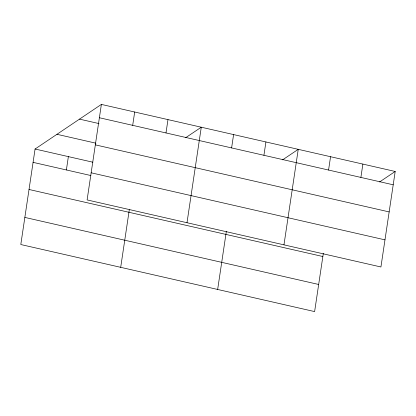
<?xml version="1.0" encoding="UTF-8"?>
<svg xmlns="http://www.w3.org/2000/svg" width="416" height="416" viewBox="0 0 416 416"><rect width="100%" height="100%" fill="white"/><g stroke="black" fill="none" stroke-linecap="round" stroke-linejoin="round"><path stroke-width="0.62" d="M101.379 104.411L87.105 199.924L380.926 266.978L395.2 171.465L101.379 104.411L35.074 149.022L20.8 244.535L314.621 311.589L323.32 253.375M66.383 169.957L68.375 156.624M132.688 125.341L134.68 112.008M120.697 267.332L129.303 209.752M165.989 132.943L167.981 119.61M187.002 222.721L201.282 127.208L185.65 137.722M231.608 147.914L233.6 134.586M217.656 289.463L226.361 231.249M263.926 155.293L265.918 141.96M283.967 244.847L298.241 149.334L282.61 159.853M328.567 170.045L330.559 156.712M360.885 177.419L362.882 164.086M379.569 181.979L395.2 171.465M99.388 117.744L393.208 184.798M79.498 119.132L98.977 123.578M56.956 134.3L95.909 143.192M95.337 144.862L389.152 211.916M35.074 149.022L92.877 162.214M91.161 172.801L384.977 239.855M33.082 162.354L90.886 175.547M29.026 189.478L322.847 256.526M24.851 217.417L318.672 284.471"/></g></svg>
